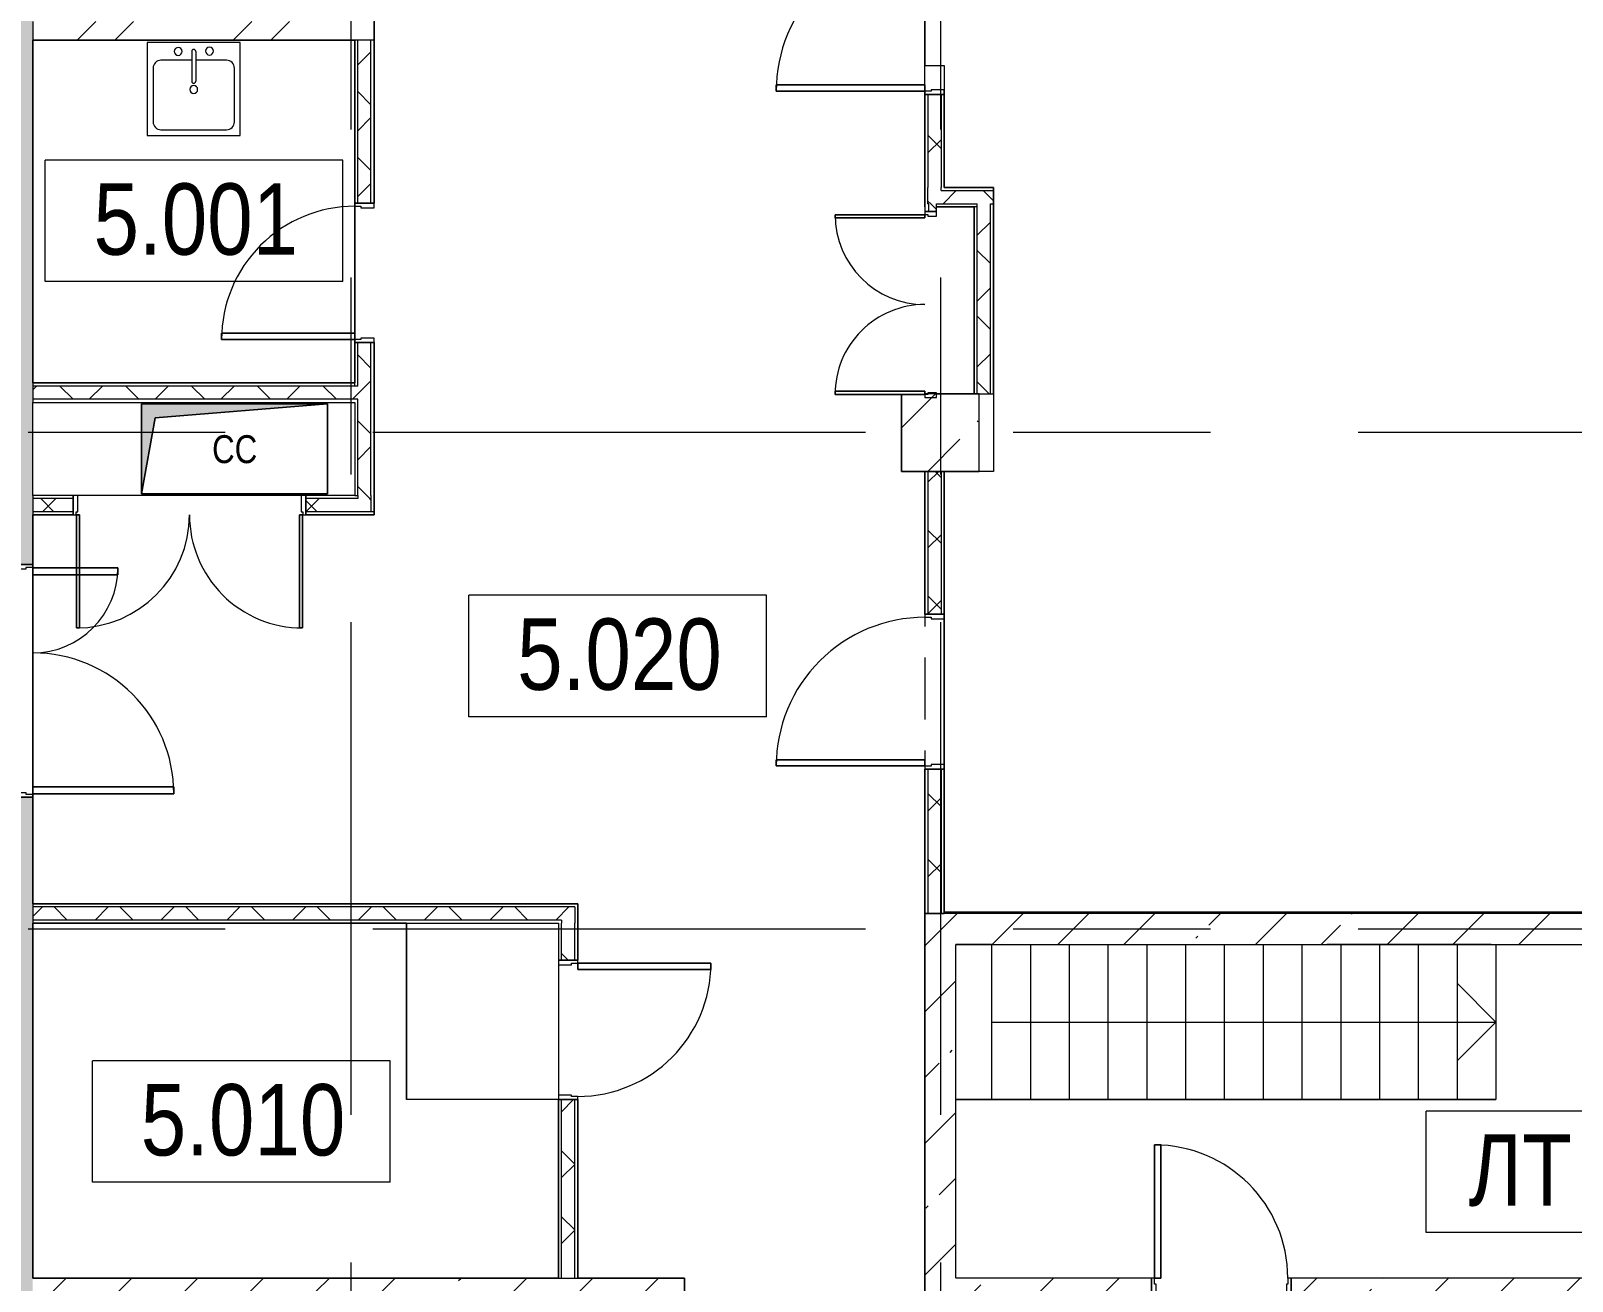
# Model space of a CAD drawing. Header units: millimetres. Extents: x 48966 to 155647, y -43515 to 26217.
# Drawn here: x 104469 to 114404, y 6247 to 14307 of the extents above; entities that cross this region are included whole.
import ezdxf

# ---------------------------------------------------------------- set-up
doc = ezdxf.new("R2010")
doc.units = ezdxf.units.MM
doc.linetypes.add('IMPORT-01 Штриховая _2 мм_', pattern=[600, 400, -200])
doc.linetypes.add('Осевые', pattern=[6350, 1270, -952.5, 3175, -952.5])
for name, color, linetype, lineweight in [('_Разделитель помещений_', 7, 'IMPORT-01 Штриховая _2 мм_', 9), ('Двери', 7, 'Continuous', 9), ('Каркас_Импост', 7, 'Continuous', 9), ('Контуры', 7, 'Continuous', 9), ('Линии подступенков-1', 7, 'Continuous', 9), ('Линии свеса', 7, 'Continuous', 9), ('Марки помещений', 7, 'Continuous', 9), ('Обобщенные модели', 7, 'Continuous', 9), ('Обобщенные модели-1', 7, 'Continuous', 18), ('Общие ребра', 7, 'Continuous', 9), ('Оси-2', 7, 'Осевые', 9), ('Пандус', 7, 'Continuous', 9), ('Панель', 7, 'Continuous', 9), ('Перекрытия', 7, 'Continuous', 9), ('Сантехнические приборы', 7, 'Continuous', 9), ('Стены-1', 7, 'Continuous', 18), ('Стрелки вверх', 7, 'Continuous', 9), ('Типовые аннотации', 7, 'Continuous', 9), ('Черная _1 сплошная', 7, 'Continuous', 9), ('Штриховка разреза-1', 7, 'Continuous', 9), ('Элементы узлов', 7, 'Continuous', 9), ('Элементы узлов-1', 7, 'Continuous', 5)]:
    doc.layers.add(name, color=color, linetype=linetype, lineweight=lineweight)
doc.styles.add('Arial', font='Arial.ttf', dxfattribs={"width": 0.8, "height": 180})
doc.styles.add('Arial Narrow_1', font='Arial Narrow.ttf', dxfattribs={"height": 460})
pattern_1 = [(45, (0, 0), (-212.132, 212.132), []), (135, (0, 0), (-212.132, -212.132), [])]
pattern_2 = [(45, (0, 0), (-424.264, 424.264), [600, -100, 20, -100]), (45, (0, 424), (-424.264, 424.264), [])]

# ---------------------------------------------------------------- blocks, each defined once
blk = doc.blocks.new('Обобщенные модели 2 - Обобщенные модели 2-1035725-План 5-го этажа на отм_ _12_600')
at = {"layer": 'Обобщенные модели'}
h = blk.add_hatch(dxfattribs=at)
h.set_pattern_fill('FP_1', color=256, style=0, pattern_type=2)
h.set_pattern_definition([(45, (0, 0), (168.3798, 617.3926), [793.75, -158.75, 6.706, -152.044])])
h.paths.add_polyline_path([(110081.6, 11467.1), (110581.6, 11467.1), (110581.6, 11967.1), (110231.6, 11967.1), (110231.6, 11963.3), (110081.6, 11963.3), (110081.6, 11674.5)], flags=0)
at = {"layer": 'Обобщенные модели-1'}
for p, q in [((110081.6, 11963.3), (110081.6, 11467.1)), ((110581.6, 11967.1), (110231.6, 11967.1)), ((110581.6, 11467.1), (110581.6, 11967.1)), ((110081.6, 11467.1), (110581.6, 11467.1))]:
    blk.add_line(p, q, dxfattribs=at)
blk = doc.blocks.new('Дверь - Двупольная_без ручек - ДТ1 21-15-6161257-План 5-го этажа на отм_ _12_600')
at = {"layer": 'Двери'}
for p, q in [((-709, 791.5), (-729, 791.5)), ((-729, 791.5), (-729, 62.5)), ((-709, 62.5), (-709, 791.5)), ((709, 62.5), (709, 791.5)), ((709, 791.5), (729, 791.5)), ((729, 791.5), (729, 62.5)), ((-729, 62.5), (-709, 62.5)), ((729, 62.5), (709, 62.5))]:
    blk.add_line(p, q, dxfattribs=at)
for centre, start, end in [((-729, 62.5), 360, 90), ((729, 62.5), 90, 180)]:
    blk.add_arc(centre, 729, start, end, dxfattribs=at)
at = {"layer": 'Каркас_Импост'}
for p, q in [((-730, 62.5), (-750, 62.5)), ((-750, 62.5), (-750, -62.5)), ((-730, 42.5), (-730, 62.5)), ((-720, 42.5), (-730, 42.5)), ((-720, -62.5), (-720, 42.5)), ((730, 42.5), (720, 42.5)), ((720, 42.5), (720, -62.5)), ((750, 62.5), (730, 62.5)), ((730, 62.5), (730, 42.5)), ((750, -62.5), (750, 62.5)), ((-750, -62.5), (-720, -62.5)), ((720, -62.5), (750, -62.5))]:
    blk.add_line(p, q, dxfattribs=at)
at = {"layer": 'Панель'}
for p, q in [((-729, 791.5), (-709, 791.5)), ((-729, 62.5), (-729, 791.5)), ((-709, 791.5), (-709, 62.5)), ((709, 791.5), (709, 62.5)), ((729, 791.5), (709, 791.5)), ((729, 62.5), (729, 791.5)), ((-709, 62.5), (-729, 62.5)), ((709, 62.5), (729, 62.5))]:
    blk.add_line(p, q, dxfattribs=at)
blk = doc.blocks.new('Дверь - Однопольная - ДВ11_21х9-6240646-План 5-го этажа на отм_ _12_600')
at = {"layer": 'Двери'}
for p, q in [((-389, 920.5), (-429, 920.5)), ((-429, 920.5), (-429, 62.5)), ((-389, 62.5), (-389, 920.5)), ((-429, 62.5), (-389, 62.5))]:
    blk.add_line(p, q, dxfattribs=at)
blk.add_arc((-429, 62.5), 858, 360, 90, dxfattribs=at)
at = {"layer": 'Каркас_Импост'}
for p, q in [((-430, 62.5), (-450, 62.5)), ((-450, 62.5), (-450, -62.5)), ((-430, 22.5), (-430, 62.5)), ((-420, 22.5), (-430, 22.5)), ((-420, -62.5), (-420, 22.5)), ((430, 22.5), (420, 22.5)), ((420, 22.5), (420, -62.5)), ((450, 62.5), (430, 62.5)), ((430, 62.5), (430, 22.5)), ((450, -62.5), (450, 62.5)), ((-450, -62.5), (-420, -62.5)), ((420, -62.5), (450, -62.5))]:
    blk.add_line(p, q, dxfattribs=at)
at = {"layer": 'Панель'}
for p, q in [((-429, 920.5), (-389, 920.5)), ((-429, 62.5), (-429, 920.5)), ((-389, 920.5), (-389, 62.5)), ((-389, 62.5), (-429, 62.5))]:
    blk.add_line(p, q, dxfattribs=at)
blk = doc.blocks.new('Дверь - Однопольная - ДВ14_21х9-6802601-План 5-го этажа на отм_ _12_600')
at = {"layer": 'Двери'}
for p, q in [((-389, 920.5), (-429, 920.5)), ((-429, 920.5), (-429, 62.5)), ((-389, 62.5), (-389, 920.5)), ((-429, 62.5), (-389, 62.5))]:
    blk.add_line(p, q, dxfattribs=at)
blk.add_arc((-429, 62.5), 858, 360, 90, dxfattribs=at)
at = {"layer": 'Каркас_Импост'}
for p, q in [((-430, 62.5), (-450, 62.5)), ((-450, 62.5), (-450, -62.5)), ((-430, 22.5), (-430, 62.5)), ((-420, 22.5), (-430, 22.5)), ((-420, -62.5), (-420, 22.5)), ((430, 22.5), (420, 22.5)), ((420, 22.5), (420, -62.5)), ((450, 62.5), (430, 62.5)), ((430, 62.5), (430, 22.5)), ((450, -62.5), (450, 62.5)), ((-450, -62.5), (-420, -62.5)), ((420, -62.5), (450, -62.5))]:
    blk.add_line(p, q, dxfattribs=at)
at = {"layer": 'Панель'}
for p, q in [((-429, 920.5), (-389, 920.5)), ((-429, 62.5), (-429, 920.5)), ((-389, 920.5), (-389, 62.5)), ((-389, 62.5), (-429, 62.5))]:
    blk.add_line(p, q, dxfattribs=at)
blk = doc.blocks.new('Дверь - Полуторная_001 - ДВ20__21-15-6256135-План 5-го этажа на отм_ _12_600')
at = {"layer": 'Двери'}
for p, q in [((-729, -150), (-684, -150)), ((-729, -1059), (-729, -150)), ((-684, -150), (-684, -1059)), ((729, -150), (684, -150)), ((684, -150), (684, -699)), ((729, -699), (729, -150)), ((684, -699), (729, -699)), ((-684, -1059), (-729, -1059))]:
    blk.add_line(p, q, dxfattribs=at)
for centre, radius, start, end in [((-729, -150), 909, 270, 0), ((729, -150), 549, 180, 270)]:
    blk.add_arc(centre, radius, start, end, dxfattribs=at)
at = {"layer": 'Каркас_Импост'}
for p, q in [((-750, 150), (-720, 150)), ((-750, -150), (-750, 150)), ((-720, 150), (-720, -105)), ((720, 150), (750, 150)), ((720, -105), (720, 150)), ((750, 150), (750, -150)), ((-730, -150), (-750, -150)), ((-730, -105), (-730, -150)), ((-720, -105), (-730, -105)), ((730, -105), (720, -105)), ((730, -150), (730, -105)), ((750, -150), (730, -150))]:
    blk.add_line(p, q, dxfattribs=at)
at = {"layer": 'Панель'}
for p, q in [((-684, -150), (-729, -150)), ((-729, -150), (-729, -1059)), ((-684, -1059), (-684, -150)), ((684, -150), (729, -150)), ((684, -699), (684, -150)), ((729, -150), (729, -699)), ((729, -699), (684, -699)), ((-729, -1059), (-684, -1059))]:
    blk.add_line(p, q, dxfattribs=at)
blk = doc.blocks.new('Дверь - Однопольная - ДВ2_21х9-6240739-План 5-го этажа на отм_ _12_600')
at = {"layer": 'Двери'}
for p, q in [((-389, 1008), (-429, 1008)), ((-429, 1008), (-429, 150)), ((-389, 150), (-389, 1008)), ((-429, 150), (-389, 150))]:
    blk.add_line(p, q, dxfattribs=at)
blk.add_arc((-429, 150), 858, 360, 90, dxfattribs=at)
at = {"layer": 'Каркас_Импост'}
for p, q in [((-430, 150), (-450, 150)), ((-450, 150), (-450, -150)), ((-430, 110), (-430, 150)), ((-420, 110), (-430, 110)), ((-420, -150), (-420, 110)), ((430, 110), (420, 110)), ((420, 110), (420, -150)), ((450, 150), (430, 150)), ((430, 150), (430, 110)), ((450, -150), (450, 150)), ((-450, -150), (-420, -150)), ((420, -150), (450, -150))]:
    blk.add_line(p, q, dxfattribs=at)
at = {"layer": 'Панель'}
for p, q in [((-429, 1008), (-389, 1008)), ((-429, 150), (-429, 1008)), ((-389, 1008), (-389, 150)), ((-389, 150), (-429, 150))]:
    blk.add_line(p, q, dxfattribs=at)
blk = doc.blocks.new('170_ОтверстиеПрямоугольноеВертикальное - 170_ОтверстиеПрямоугольноеВертикальное-5689270-План 5-го этажа на отм_ _12_600')
at = {"layer": 'Обобщенные модели'}
for p, q in [((-600, -290), (-600, 290)), ((-600, 290), (600, 290)), ((600, 290), (600, -290)), ((600, -290), (-600, -290))]:
    blk.add_line(p, q, dxfattribs=at)
blk = doc.blocks.new('Дверь - Однопольная - ДВ11_21х10-6240628-План 5-го этажа на отм_ _12_600')
at = {"layer": 'Двери'}
for p, q in [((-439, 1020.5), (-479, 1020.5)), ((-479, 1020.5), (-479, 62.5)), ((-439, 62.5), (-439, 1020.5)), ((-479, 62.5), (-439, 62.5))]:
    blk.add_line(p, q, dxfattribs=at)
blk.add_arc((-479, 62.5), 958, 360, 90, dxfattribs=at)
at = {"layer": 'Каркас_Импост'}
for p, q in [((-480, 62.5), (-500, 62.5)), ((-500, 62.5), (-500, -62.5)), ((-480, 22.5), (-480, 62.5)), ((-470, 22.5), (-480, 22.5)), ((-470, -62.5), (-470, 22.5)), ((480, 22.5), (470, 22.5)), ((470, 22.5), (470, -62.5)), ((500, 62.5), (480, 62.5)), ((480, 62.5), (480, 22.5)), ((500, -62.5), (500, 62.5)), ((-500, -62.5), (-470, -62.5)), ((470, -62.5), (500, -62.5))]:
    blk.add_line(p, q, dxfattribs=at)
at = {"layer": 'Панель'}
for p, q in [((-479, 1020.5), (-439, 1020.5)), ((-479, 62.5), (-479, 1020.5)), ((-439, 1020.5), (-439, 62.5)), ((-439, 62.5), (-479, 62.5))]:
    blk.add_line(p, q, dxfattribs=at)
blk = doc.blocks.new('Кухонная мойка-Островок - 600 x 600 мм-4969077-План 5-го этажа на отм_ _12_600')
at = {"layer": 'Сантехнические приборы'}
for p, q in [((315.7, 302.3), (-284.3, 302.3)), ((-284.3, 302.3), (-284.3, -297.7)), ((315.7, -297.7), (315.7, 302.3)), ((3, 245.2), (3, 53.1)), ((28.4, 245.2), (28.4, 53.1)), ((-246.2, 137.2), (-246.2, -208.8)), ((3, 188), (-195.4, 188)), ((226.8, 188), (28.4, 188)), ((277.6, -208.8), (277.6, 137.2)), ((-284.3, -297.7), (315.7, -297.7)), ((-195.4, -259.6), (226.8, -259.6))]:
    blk.add_line(p, q, dxfattribs=at)
for centre, radius, start, end in [((-84.3, 245.2), 25.4, 360, 180), ((-84.3, 245.2), 25.4, 180, 0), ((15.7, 245.2), 12.7, 360, 180), ((117.3, 247.3), 25.4, 360, 180), ((117.3, 247.3), 25.4, 180, 0), ((-195.4, 137.2), 50.8, 90, 180), ((226.8, 137.2), 50.8, 360, 90), ((15.7, 0), 25.4, 360, 180), ((15.7, 0), 25.4, 180, 0), ((15.7, 53.1), 12.7, 180, 0), ((-195.4, -208.8), 50.8, 180, 270), ((226.8, -208.8), 50.8, 270, 0)]:
    blk.add_arc(centre, radius, start, end, dxfattribs=at)
blk = doc.blocks.new('Дверь - Двупольная_без ручек - ДТ1 21-12-6242751-План 5-го этажа на отм_ _12_600')
at = {"layer": 'Двери'}
for p, q in [((-559, 616.5), (-579, 616.5)), ((-579, 616.5), (-579, 37.5)), ((-559, 37.5), (-559, 616.5)), ((559, 37.5), (559, 616.5)), ((559, 616.5), (579, 616.5)), ((579, 616.5), (579, 37.5)), ((-579, 37.5), (-559, 37.5)), ((579, 37.5), (559, 37.5))]:
    blk.add_line(p, q, dxfattribs=at)
for centre, start, end in [((-579, 37.5), 360, 90), ((579, 37.5), 90, 180)]:
    blk.add_arc(centre, 579, start, end, dxfattribs=at)
at = {"layer": 'Каркас_Импост'}
for p, q in [((-580, 37.5), (-600, 37.5)), ((-600, 37.5), (-600, -37.5)), ((-580, 17.5), (-580, 37.5)), ((-570, 17.5), (-580, 17.5)), ((-570, -37.5), (-570, 17.5)), ((580, 17.5), (570, 17.5)), ((570, 17.5), (570, -37.5)), ((600, 37.5), (580, 37.5)), ((580, 37.5), (580, 17.5)), ((600, -37.5), (600, 37.5)), ((-600, -37.5), (-570, -37.5)), ((570, -37.5), (600, -37.5))]:
    blk.add_line(p, q, dxfattribs=at)
at = {"layer": 'Панель'}
for p, q in [((-579, 616.5), (-559, 616.5)), ((-579, 37.5), (-579, 616.5)), ((-559, 616.5), (-559, 37.5)), ((559, 616.5), (559, 37.5)), ((579, 616.5), (559, 616.5)), ((579, 37.5), (579, 616.5)), ((-559, 37.5), (-579, 37.5)), ((559, 37.5), (579, 37.5))]:
    blk.add_line(p, q, dxfattribs=at)
blk = doc.blocks.new('Марка помещения_Р - Марка помещения-4575829-План 5-го этажа на отм_ _12_600')
at = {"layer": 'Марки помещений'}
for p, q in [((-4.79375, -1.95625), (-4.79375, 1.95625)), ((4.79375, 1.95625), (-4.79375, 1.95625)), ((4.79375, -1.95625), (4.79375, 1.95625)), ((4.79375, -1.95625), (-4.79375, -1.95625))]:
    blk.add_line(p, q, dxfattribs=at)

msp = doc.modelspace()

# ---------------------------------------------------------------- hatches: boundary and pattern name
at = {"layer": 'Штриховка разреза-1'}
h = msp.add_hatch(dxfattribs=at)
h.set_pattern_fill('FP_2', color=256, style=0, pattern_type=2)
h.set_pattern_definition(pattern_2)
h.paths.add_polyline_path([(104181.6, -31381.9), (104481.6, -31381.9), (104481.6, -30957.9), (104181.6, -30957.9), (104181.6, -31380.9)], flags=0)
h.paths.add_polyline_path([(104181.6, -29957.9), (104481.6, -29957.9), (104481.6, -21232.9), (104181.6, -21232.9), (104181.6, -29890.4)], flags=0)
h.paths.add_polyline_path([(104181.6, -19732.9), (104481.6, -19732.9), (104481.6, 9367.1), (104181.6, 9367.1), (104181.6, -18952.3)], flags=0)
h.paths.add_polyline_path([(104181.6, 10867.1), (104481.6, 10867.1), (104481.6, 23867.1), (104181.6, 23867.1), (104181.6, 11567.1)], flags=0)
h = msp.add_hatch(dxfattribs=at)
h.set_pattern_fill('FP_3', color=256, style=0, pattern_type=2)
h.set_pattern_definition(pattern_1)
h.paths.add_polyline_path([(110251.6, 13277.1), (110336.6, 13277.1), (110336.6, 13897.1), (110251.6, 13897.1), (110251.6, 13297.1)], flags=0)
h.paths.add_polyline_path([(110251.6, 14897.1), (110336.6, 14897.1), (110336.6, 15887.1), (110251.6, 15887.1), (110251.6, 14956)], flags=0)
h = msp.add_hatch(dxfattribs=at)
h.set_pattern_fill('FP_4', color=256, style=0, pattern_type=2)
h.set_pattern_definition([(45, (0, 0), (-502.8943, 502.8943), []), (45, (0, 762), (-502.8943, 502.8943), [])])
h.paths.add_polyline_path([(106681.6, 14246.6), (106681.6, 14366.6), (104481.6, 14366.6), (104481.6, 14246.6), (106661.6, 14246.6)], flags=0)
h = msp.add_hatch(dxfattribs=at)
h.set_pattern_fill('FP_3', color=256, style=0, pattern_type=2)
h.set_pattern_definition(pattern_1)
h.paths.add_polyline_path([(106661.6, 11291.6), (106661.6, 12296.6), (106576.6, 12296.6), (106576.6, 11291.6)], flags=0)
h.paths.add_polyline_path([(106661.6, 13196.6), (106661.6, 14246.6), (106576.6, 14246.6), (106576.6, 13196.6)], flags=0)
h = msp.add_hatch(dxfattribs=at)
h.set_pattern_fill('FP_3', color=256, style=0, pattern_type=2)
h.set_pattern_definition(pattern_1)
h.paths.add_polyline_path([(110674.6, 13192.1), (110674.6, 13277.1), (110251.6, 13277.1), (110251.6, 13192.1), (110654.6, 13192.1)], flags=0)
h = msp.add_hatch(dxfattribs=at)
h.set_pattern_fill('FP_3', color=256, style=0, pattern_type=2)
h.set_pattern_definition(pattern_1)
h.paths.add_polyline_path([(110306.6, 13142.3), (110306.6, 13192.1), (110256.6, 13192.1), (110256.6, 13142.3)], flags=0)
h = msp.add_hatch(dxfattribs=at)
h.set_pattern_fill('FP_3', color=256, style=0, pattern_type=2)
h.set_pattern_definition(pattern_1)
h.paths.add_polyline_path([(110654.6, 11967.1), (110654.6, 13192.1), (110569.6, 13192.1), (110569.6, 11967.1)], flags=0)
h = msp.add_hatch(dxfattribs=at)
h.set_pattern_fill('FP_3', color=256, style=0, pattern_type=2)
h.set_pattern_definition(pattern_1)
h.paths.add_polyline_path([(106556.6, 11931.6), (106576.6, 11931.6), (106576.6, 12016.6), (104481.6, 12016.6), (104481.6, 11931.6), (104895.4, 11931.6)], flags=0)
h = msp.add_hatch(dxfattribs=at)
h.set_pattern_fill('FP_3', color=256, style=0, pattern_type=2)
h.set_pattern_definition(pattern_1)
h.paths.add_polyline_path([(110336.6, 8617.1), (110336.6, 9547.2), (110251.6, 9547.2), (110251.6, 8617.1)], flags=0)
h.paths.add_polyline_path([(110336.6, 10547.2), (110336.6, 11467.1), (110251.6, 11467.1), (110251.6, 10547.2)], flags=0)
h = msp.add_hatch(dxfattribs=at)
h.set_pattern_fill('FP_3', color=256, style=0, pattern_type=2)
h.set_pattern_definition(pattern_1)
h.paths.add_polyline_path([(106241.6, 11206.6), (106661.6, 11206.6), (106661.6, 11291.6), (106241.6, 11291.6)], flags=0)
h.paths.add_polyline_path([(104481.6, 11206.6), (104741.6, 11206.6), (104741.6, 11291.6), (104481.6, 11291.6)], flags=0)
h = msp.add_hatch(dxfattribs=at)
h.set_pattern_fill('FP_3', color=256, style=0, pattern_type=2)
h.set_pattern_definition(pattern_1)
h.paths.add_polyline_path([(107889.6, 8575.1), (107974.6, 8575.1), (107974.6, 8660.1), (104481.6, 8660.1), (104481.6, 8575.1), (106561.3, 8575.1)], flags=0)
h = msp.add_hatch(dxfattribs=at)
h.set_pattern_fill('FP_3', color=256, style=0, pattern_type=2)
h.set_pattern_definition(pattern_1)
h.paths.add_polyline_path([(107889.6, 6267.1), (107974.6, 6267.1), (107974.6, 7417.1), (107889.6, 7417.1), (107889.6, 7299.3)], flags=0)
h.paths.add_polyline_path([(107974.6, 8317.1), (107974.6, 8575.1), (107889.6, 8575.1), (107889.6, 8317.1)], flags=0)
h = msp.add_hatch(dxfattribs=at)
h.set_pattern_fill('FP_2', color=256, style=0, pattern_type=2)
h.set_pattern_definition(pattern_2)
h.paths.add_polyline_path([(110431.6, 6267.1), (110431.6, 8617.1), (110231.6, 8617.1), (110231.6, 6267.1)], flags=0)
h = msp.add_hatch(dxfattribs=at)
h.set_pattern_fill('FP_2', color=256, style=0, pattern_type=2)
h.set_pattern_definition(pattern_2)
h.paths.add_polyline_path([(116229.6, 8417.1), (116431.6, 8417.1), (116429.6, 8617.1), (110431.6, 8617.1), (110431.6, 8417.1), (114890.6, 8417.1)], flags=0)
h = msp.add_hatch(dxfattribs=at)
h.set_pattern_fill('FP_2', color=256, style=0, pattern_type=2)
h.set_pattern_definition(pattern_2)
h.paths.add_polyline_path([(108381.6, 5967.1), (108681.6, 5967.1), (108681.6, 6267.1), (104481.6, 6267.1), (104481.6, 5967.1), (108227.2, 5967.1)], flags=0)
h = msp.add_hatch(dxfattribs=at)
h.set_pattern_fill('FP_2', color=256, style=0, pattern_type=2)
h.set_pattern_definition(pattern_2)
h.paths.add_polyline_path([(128217.5, 5967.1), (128781.6, 5967.1), (128781.6, 6267.1), (112591.6, 6267.1), (112591.6, 5967.1), (124885.8, 5967.1)], flags=0)
h.paths.add_polyline_path([(111558.9, 5967.1), (111691.6, 5967.1), (111691.6, 6267.1), (110231.6, 6267.1), (110231.6, 5967.1), (110481.6, 5967.1)], flags=0)
at = {"layer": 'Элементы узлов-1'}
msp.add_hatch(color=256, dxfattribs=at).paths.add_polyline_path([(105181.6, 11322.1), (105270.6, 11813.1), (106381.6, 11902.1), (105181.6, 11902.1), (105181.6, 11674.5)], flags=0)

# ---------------------------------------------------------------- linework, layer by layer
at = {"layer": '_Разделитель помещений_'}
for p, q in [((110231.6, 11467.1), (110231.6, 8517.1)), ((110231.6, 8517.1), (110231.6, -11713.4))]:
    msp.add_line(p, q, dxfattribs=at)
at = {"layer": 'Контуры'}
for p, q in [((110661.6, 8417.1), (110431.6, 8417.1)), ((110571.6, 8417.1), (110431.6, 8417.1)), ((110571.6, 8417.1), (112821.6, 8417.1)), ((110661.6, 8417.1), (110661.6, 7417.1)), ((110661.6, 8417.1), (113911.6, 8417.1)), ((113881.6, 8417.1), (112821.6, 8417.1)), ((113911.6, 8417.1), (113911.6, 7417.1)), ((110431.6, 7417.1), (110661.6, 7417.1)), ((110571.6, 7417.1), (112821.6, 7417.1)), ((110661.6, 7417.1), (113911.6, 7417.1))]:
    msp.add_line(p, q, dxfattribs=at)
at = {"layer": 'Линии подступенков-1'}
for p, q in [((110661.6, 8417.1), (110661.6, 7417.1)), ((110911.6, 8417.1), (110911.6, 7417.1)), ((111161.6, 8417.1), (111161.6, 7417.1)), ((111411.6, 8417.1), (111411.6, 7417.1)), ((111661.6, 8417.1), (111661.6, 7417.1)), ((111911.6, 8417.1), (111911.6, 7417.1)), ((112161.6, 8417.1), (112161.6, 7417.1)), ((112411.6, 8417.1), (112411.6, 7417.1)), ((112661.6, 8417.1), (112661.6, 7417.1)), ((112911.6, 8417.1), (112911.6, 7417.1)), ((113161.6, 8417.1), (113161.6, 7417.1)), ((113411.6, 8417.1), (113411.6, 7417.1)), ((113661.6, 8417.1), (113661.6, 7417.1))]:
    msp.add_line(p, q, dxfattribs=at)
at = {"layer": 'Линии свеса'}
for p, q in [((110911.6, 8417.1), (110911.6, 7417.1)), ((111161.6, 8417.1), (111161.6, 7417.1)), ((111411.6, 8417.1), (111411.6, 7417.1)), ((111661.6, 8417.1), (111661.6, 7417.1)), ((111911.6, 8417.1), (111911.6, 7417.1)), ((112161.6, 8417.1), (112161.6, 7417.1)), ((112411.6, 8417.1), (112411.6, 7417.1)), ((112661.6, 8417.1), (112661.6, 7417.1)), ((112911.6, 8417.1), (112911.6, 7417.1)), ((113161.6, 8417.1), (113161.6, 7417.1)), ((113411.6, 8417.1), (113411.6, 7417.1)), ((113661.6, 8417.1), (113661.6, 7417.1))]:
    msp.add_line(p, q, dxfattribs=at)
at = {"layer": 'Общие ребра'}
for p, q in [((104481.6, 14366.6), (104481.6, 14246.6)), ((106576.6, 14246.6), (106556.6, 14246.6)), ((106576.6, 13196.6), (106576.6, 14246.6)), ((106661.6, 14246.6), (106576.6, 14246.6)), ((106681.6, 14246.6), (106661.6, 14246.6)), ((106661.6, 13196.6), (106661.6, 14246.6)), ((106681.6, 13196.6), (106681.6, 14246.6)), ((110231.6, 13897.1), (110231.6, 13297.1)), ((110251.6, 13897.1), (110251.6, 13297.1)), ((110336.6, 13897.1), (110336.6, 13297.1)), ((110356.6, 13297.1), (110356.6, 13897.1)), ((110231.6, 13297.1), (110231.6, 13192.1)), ((110251.6, 13277.1), (110251.6, 13297.1)), ((110251.6, 13192.1), (110251.6, 13277.1)), ((110336.6, 13277.1), (110336.6, 13297.1)), ((110336.6, 13277.1), (110674.6, 13277.1)), ((110231.6, 13192.1), (110231.6, 13172.1)), ((110231.6, 13172.1), (110231.6, 13142.3)), ((110251.6, 13192.1), (110256.6, 13192.1)), ((110256.6, 13192.1), (110251.6, 13192.1)), ((110256.6, 13172.1), (110256.6, 13192.1)), ((110256.6, 13142.3), (110256.6, 13172.1)), ((110306.6, 13192.1), (110569.6, 13192.1)), ((110306.6, 13172.1), (110306.6, 13192.1)), ((110569.6, 13172.1), (110549.6, 13172.1)), ((110569.6, 13172.1), (110569.6, 13192.1)), ((110569.6, 11967.1), (110569.6, 13172.1)), ((110654.6, 13192.1), (110674.6, 13192.1)), ((110654.6, 13172.1), (110654.6, 13192.1)), ((110654.6, 11967.1), (110654.6, 13172.1)), ((106576.6, 12016.6), (106576.6, 12296.6)), ((106661.6, 11311.6), (106661.6, 12296.6)), ((106681.6, 11311.6), (106681.6, 12296.6)), ((104481.6, 12036.6), (104481.6, 12016.6)), ((106556.6, 12016.6), (106556.6, 12036.6)), ((106556.6, 12016.6), (104481.6, 12016.6)), ((104481.6, 12016.6), (104481.6, 11931.6)), ((106556.6, 11931.6), (104481.6, 11931.6)), ((104481.6, 11931.6), (104481.6, 11911.6)), ((106576.6, 12016.6), (106556.6, 12016.6)), ((106576.6, 11931.6), (106556.6, 11931.6)), ((106576.6, 11311.6), (106576.6, 11931.6)), ((110231.6, 11467.1), (110231.6, 10547.2)), ((110251.6, 11467.1), (110251.6, 10547.2)), ((110336.6, 11467.1), (110336.6, 10547.2)), ((110356.6, 10547.2), (110356.6, 11465.1)), ((104481.6, 11311.6), (104481.6, 11291.6)), ((104741.6, 11291.6), (104481.6, 11291.6)), ((104481.6, 11291.6), (104481.6, 11206.6)), ((106576.6, 11291.6), (106241.6, 11291.6)), ((106556.6, 11311.6), (106576.6, 11311.6)), ((106576.6, 11311.6), (106576.6, 11291.6)), ((106661.6, 11311.6), (106661.6, 11291.6)), ((106661.6, 11291.6), (106661.6, 11206.6)), ((106681.6, 11206.6), (106681.6, 11311.6)), ((104741.6, 11206.6), (104481.6, 11206.6)), ((104481.6, 11206.6), (104481.6, 11186.6)), ((104481.6, 10867.1), (104481.6, 11186.6)), ((104481.6, 11186.6), (104481.6, 10867.1)), ((104483.6, 11186.6), (104741.6, 11186.6)), ((106661.6, 11206.6), (106241.6, 11206.6)), ((106241.6, 11186.6), (106681.6, 11186.6)), ((106681.6, 11206.6), (106661.6, 11206.6)), ((106681.6, 11206.6), (106661.6, 11206.6)), ((110231.6, 9547.2), (110231.6, 8617.1)), ((110251.6, 9547.2), (110251.6, 8617.1)), ((110336.6, 9547.2), (110336.6, 8617.1)), ((110356.6, 8617.1), (110356.6, 9547.2)), ((104481.6, 8680.1), (104481.6, 9367.1)), ((104481.6, 9367.1), (104481.6, 8680.1)), ((104481.6, 8680.1), (104481.6, 8660.1)), ((107974.6, 8660.1), (104481.6, 8660.1)), ((104481.6, 8660.1), (104481.6, 8575.1)), ((107974.6, 8660.1), (107974.6, 8575.1)), ((107994.6, 8555.1), (107994.6, 8660.1)), ((107889.6, 8575.1), (104481.6, 8575.1)), ((104481.6, 8575.1), (104481.6, 8555.1)), ((107869.6, 8555.1), (107869.6, 8317.1)), ((107889.6, 8575.1), (107889.6, 8555.1)), ((107889.6, 8317.1), (107889.6, 8555.1)), ((107974.6, 8575.1), (107974.6, 8555.1)), ((107974.6, 8317.1), (107974.6, 8555.1)), ((107994.6, 8317.1), (107994.6, 8555.1)), ((110431.6, 8417.1), (116229.6, 8417.1)), ((110431.6, 6269.1), (110431.6, 8415.1)), ((107869.6, 7417.1), (107869.6, 6269.1)), ((107889.6, 6267.1), (107889.6, 7417.1)), ((107974.6, 6267.1), (107974.6, 7417.1)), ((107994.6, 6267.1), (107994.6, 7417.1)), ((107869.6, 6267.1), (107889.6, 6267.1)), ((107889.6, 6267.1), (107974.6, 6267.1)), ((107974.6, 6267.1), (107994.6, 6267.1)), ((110431.6, 6267.1), (110431.6, 6269.1)), ((111691.6, 6267.1), (110433.6, 6267.1)), ((116229.6, 6267.1), (112591.6, 6267.1))]:
    msp.add_line(p, q, dxfattribs=at)
at = {"layer": 'Оси-2'}
for p, q in [((106531.6, 25417.1), (106531.6, -41737.8)), ((110331.6, 25417.1), (110331.6, -41737.8)), ((150171.6, 11717.1), (50565.6, 11717.1)), ((150171.6, 8517.1), (50565.6, 8517.1))]:
    msp.add_line(p, q, dxfattribs=at)
at = {"layer": 'Пандус'}
for p, q in [((106890, 8555.1), (106890, 7417.1)), ((107870, 8287.2), (107870, 7447.1)), ((107870, 7417.1), (106890, 7417.1))]:
    msp.add_line(p, q, dxfattribs=at)
at = {"layer": 'Перекрытия'}
for p, q in [((110231.6, 13172.1), (110231.6, 15867.1)), ((106681.6, 15036.6), (106681.6, 13196.6)), ((110231.6, 15082.1), (110231.6, 14082.1)), ((106556.6, 14246.6), (104481.6, 14246.6)), ((104481.6, 14246.6), (104481.6, 12036.6)), ((106556.6, 12036.6), (106556.6, 14246.6)), ((110231.6, 14082.1), (110356.6, 14082.1)), ((110356.6, 14082.1), (110356.6, 13297.1)), ((110356.6, 13297.1), (110674.6, 13297.1)), ((110674.6, 13297.1), (110674.6, 11467.1)), ((106681.6, 13196.6), (106556.6, 13196.6)), ((106556.6, 13196.6), (106556.6, 12296.6)), ((110549.6, 13172.1), (110306.6, 13172.1)), ((110549.6, 11967.1), (110549.6, 13172.1)), ((106556.6, 12296.6), (106681.6, 12296.6)), ((106681.6, 12296.6), (106681.6, 11186.6)), ((104481.6, 12036.6), (106556.6, 12036.6)), ((110081.6, 11467.1), (110081.6, 11963.3)), ((110231.6, 11967.1), (110251.6, 11967.1)), ((110306.6, 11967.1), (110549.6, 11967.1)), ((110231.6, 11467.1), (110081.6, 11467.1)), ((110231.6, 10547.2), (110231.6, 11467.1)), ((110674.6, 11467.1), (110356.6, 11467.1)), ((110356.6, 11467.1), (110356.6, 8627.1)), ((106241.6, 11311.6), (104741.6, 11311.6)), ((104741.6, 11311.6), (104741.6, 11186.6)), ((106241.6, 11186.6), (106241.6, 11311.6)), ((104741.6, 11186.6), (104481.6, 11186.6)), ((104481.6, 11186.6), (104481.6, 8680.1)), ((106681.6, 11186.6), (106241.6, 11186.6)), ((104481.6, 10867.1), (104181.6, 10867.1)), ((104481.6, 9367.1), (104481.6, 10867.1)), ((110356.6, 10547.2), (110231.6, 10547.2)), ((110356.6, 9547.2), (110356.6, 10547.2)), ((110226.6, -8032.9), (110231.6, 9547.2)), ((110231.6, 9547.2), (110356.6, 9547.2)), ((104181.6, 9367.1), (104481.6, 9367.1)), ((104481.6, 8680.1), (107994.6, 8680.1)), ((107994.6, 8680.1), (107994.6, 8317.1)), ((106890, 8555.1), (104481.6, 8555.1)), ((104481.6, 8555.1), (104481.6, 6267.1)), ((106890, 7417.1), (106890, 8555.1)), ((110356.6, 8627.1), (116661.6, 8627.1)), ((110431.6, 8417.1), (113924.1, 8417.1)), ((110431.6, 7417.1), (110431.6, 8417.1)), ((107994.6, 8317.1), (107870, 8317.1)), ((107869.6, 7417.1), (106890, 7417.1)), ((107869.6, 6267.1), (107869.6, 7417.1)), ((107869.6, 7417.1), (107994.6, 7417.1)), ((107994.6, 7417.1), (107994.6, 6267.1)), ((104481.6, 6267.1), (107869.6, 6267.1)), ((107994.6, 6267.1), (108681.6, 6267.1)), ((108681.6, 6267.1), (108681.6, 2367.1))]:
    msp.add_line(p, q, dxfattribs=at)
at = {"layer": 'Стены-1'}
for p, q in [((106681.6, 14246.6), (106681.6, 14366.6)), ((104481.6, 14246.6), (106556.6, 14246.6)), ((104481.6, 12036.6), (104481.6, 14246.6)), ((104481.6, 14246.6), (104481.6, 12036.6)), ((104483.6, 14246.6), (104481.6, 14246.6)), ((104483.6, 12038.6), (104483.6, 14241.6)), ((106556.6, 14246.6), (106554.6, 14246.6)), ((106554.6, 14241.6), (106554.6, 12357.6)), ((106556.6, 14246.6), (106556.6, 13196.6)), ((106556.6, 12038.6), (106556.6, 14246.6)), ((110356.6, 13897.1), (110231.6, 13897.1)), ((110674.6, 13297.1), (110356.6, 13297.1)), ((110674.6, 13172.1), (110674.6, 13297.1)), ((106556.6, 13196.6), (106681.6, 13196.6)), ((110231.6, 13192.1), (110231.6, 13172.1)), ((110231.6, 13142.3), (110306.6, 13142.3)), ((110306.6, 13172.1), (110549.6, 13172.1)), ((110306.6, 13142.3), (110306.6, 13172.1)), ((110549.6, 13172.1), (110549.6, 11967.1)), ((110674.6, 11967.1), (110674.6, 13172.1)), ((106554.6, 12317.6), (106554.6, 12038.6)), ((106556.6, 12296.6), (106556.6, 12036.6)), ((106681.6, 12296.6), (106556.6, 12296.6)), ((106556.6, 12036.6), (104481.6, 12036.6)), ((104481.6, 12036.6), (104483.6, 12036.6)), ((110549.6, 11967.1), (110674.6, 11967.1)), ((104481.6, 11911.6), (106556.6, 11911.6)), ((104481.6, 11311.6), (104481.6, 11911.6)), ((106556.6, 11911.6), (106556.6, 11311.6)), ((110356.6, 11467.1), (110231.6, 11467.1)), ((110356.6, 11465.1), (110356.6, 11467.1)), ((104741.6, 11311.6), (104481.6, 11311.6)), ((104741.6, 11186.6), (104741.6, 11311.6)), ((106556.6, 11311.6), (106241.6, 11311.6)), ((106241.6, 11311.6), (106241.6, 11186.6)), ((104481.6, 11186.6), (104483.6, 11186.6)), ((104483.6, 11186.6), (104481.6, 11186.6)), ((104483.6, 10867.1), (104483.6, 11184.6)), ((106681.6, 11186.6), (106681.6, 11206.6)), ((104181.6, 10867.1), (104481.6, 10867.1)), ((104481.6, 10867.1), (104483.6, 10867.1)), ((110231.6, 10547.2), (110356.6, 10547.2)), ((110356.6, 9547.2), (110231.6, 9547.2)), ((104481.6, 9367.1), (104181.6, 9367.1)), ((104483.6, 9367.1), (104481.6, 9367.1)), ((104483.6, 8682.1), (104483.6, 9367.1)), ((107994.6, 8680.1), (104481.6, 8680.1)), ((104481.6, 8680.1), (104483.6, 8680.1)), ((107994.6, 8660.1), (107994.6, 8680.1)), ((104481.6, 8555.1), (107869.6, 8555.1)), ((104481.6, 6267.1), (104481.6, 8555.1)), ((104481.6, 8555.1), (104481.6, 6267.1)), ((104483.6, 8555.1), (104481.6, 8555.1)), ((104483.6, 6269.1), (104483.6, 8553.1)), ((110431.6, 8617.1), (110231.6, 8617.1)), ((110231.6, 8617.1), (110231.6, 6267.1)), ((110231.6, 8617.1), (110356.6, 8617.1)), ((116431.6, 8617.1), (110431.6, 8617.1)), ((107869.6, 8317.1), (107994.6, 8317.1)), ((107994.6, 7417.1), (107869.6, 7417.1)), ((107869.6, 6267.1), (104481.6, 6267.1)), ((104481.6, 6267.1), (104483.6, 6267.1)), ((107869.6, 6269.1), (107869.6, 6267.1)), ((108681.6, 6267.1), (107994.6, 6267.1)), ((108681.6, 5967.1), (108681.6, 6267.1)), ((110231.6, 6267.1), (110231.6, 5967.1)), ((111691.6, 5967.1), (111691.6, 6267.1)), ((112591.6, 6267.1), (112591.6, 5967.1))]:
    msp.add_line(p, q, dxfattribs=at)
at = {"layer": 'Стрелки вверх'}
for p, q in [((113911.6, 7917.1), (113661.6, 8167.1)), ((110661.6, 7917.1), (110911.6, 7917.1)), ((110911.6, 7917.1), (111161.6, 7917.1)), ((111161.6, 7917.1), (111411.6, 7917.1)), ((111411.6, 7917.1), (111661.6, 7917.1)), ((111661.6, 7917.1), (111911.6, 7917.1)), ((111911.6, 7917.1), (112161.6, 7917.1)), ((112161.6, 7917.1), (112411.6, 7917.1)), ((112411.6, 7917.1), (112661.6, 7917.1)), ((112661.6, 7917.1), (112911.6, 7917.1)), ((112911.6, 7917.1), (113161.6, 7917.1)), ((113161.6, 7917.1), (113411.6, 7917.1)), ((113411.6, 7917.1), (113661.6, 7917.1)), ((113661.6, 7917.1), (113911.6, 7917.1)), ((113911.6, 7917.1), (113661.6, 7667.1))]:
    msp.add_line(p, q, dxfattribs=at)
at = {"layer": 'Черная _1 сплошная'}
msp.add_line((113911.6, 7417.1), (110431.6, 7417.1), dxfattribs=at)
at = {"layer": 'Элементы узлов'}
for p, q in [((106381.6, 11902.1), (105181.6, 11902.1)), ((105181.6, 11902.1), (105181.6, 11322.1)), ((106381.6, 11902.1), (105270.6, 11813.1)), ((105270.6, 11813.1), (106381.6, 11902.1)), ((106381.6, 11322.1), (106381.6, 11902.1)), ((105270.6, 11813.1), (105181.6, 11322.1)), ((105181.6, 11322.1), (105270.6, 11813.1)), ((105181.6, 11322.1), (106381.6, 11322.1))]:
    msp.add_line(p, q, dxfattribs=at)

# ---------------------------------------------------------------- block references
at = {"layer": 'Двери'}
for name, p, rotation in [('Дверь - Однопольная - ДВ11_21х10-6240628-План 5-го этажа на отм_ _12_600', (110294.1, 14397.1), 90), ('Дверь - Однопольная - ДВ11_21х9-6240646-План 5-го этажа на отм_ _12_600', (106619.1, 12746.6), 90), ('Дверь - Двупольная_без ручек - ДТ1 21-12-6242751-План 5-го этажа на отм_ _12_600', (110269.1, 12542.3), 90), ('Дверь - Двупольная_без ручек - ДТ1 21-15-6161257-План 5-го этажа на отм_ _12_600', (105491.6, 11249.1), 180), ('Дверь - Полуторная_001 - ДВ20__21-15-6256135-План 5-го этажа на отм_ _12_600', (104331.6, 10117.1), 89.99999999999991), ('Дверь - Однопольная - ДВ11_21х10-6240628-План 5-го этажа на отм_ _12_600', (110294.1, 10047.2), 90), ('Дверь - Однопольная - ДВ14_21х9-6802601-План 5-го этажа на отм_ _12_600', (107932.1, 7867.1), 270)]:
    msp.add_blockref(name, p, dxfattribs=dict(at, rotation=rotation))
msp.add_blockref('Дверь - Однопольная - ДВ2_21х9-6240739-План 5-го этажа на отм_ _12_600', (112141.6, 6117.1), dxfattribs=at)
at = {"layer": 'Марки помещений', "xscale": 199.9999999999999, "yscale": 199.9999999999999, "zscale": 199.9999999999999}
for p in [(105521.4, 13081.4), (108251.8, 10276.8), (105825.5, 7275.5), (114422, 6951.5)]:
    msp.add_blockref('Марка помещения_Р - Марка помещения-4575829-План 5-го этажа на отм_ _12_600', p, dxfattribs=at)
at = {"layer": 'Обобщенные модели'}
msp.add_blockref('Обобщенные модели 2 - Обобщенные модели 2-1035725-План 5-го этажа на отм_ _12_600', (0, 0), dxfattribs=at)
at = {"layer": 'Сантехнические приборы'}
msp.add_blockref('Кухонная мойка-Островок - 600 x 600 мм-4969077-План 5-го этажа на отм_ _12_600', (105503.4, 13928.6), dxfattribs=at)
at = {"layer": 'Элементы узлов'}
msp.add_blockref('170_ОтверстиеПрямоугольноеВертикальное - 170_ОтверстиеПрямоугольноеВертикальное-5689270-План 5-го этажа на отм_ _12_600', (105781.6, 11612.1), dxfattribs=at)

# ---------------------------------------------------------------- texts
at = {"layer": 'Марки помещений', "char_height": 460, "attachment_point": 1, "style": 'Arial Narrow_1'}
for s, insert, width in [('5.001', (104873.5, 13323.3), 1587.341), ('5.020', (107603.9, 10518.7), 1587.341), ('5.010', (105177.7, 7517.3), 1587.341), ('ЛТ', (113735.1, 7193.4), 801.687)]:
    msp.add_mtext(s, dxfattribs=dict(at, insert=insert, width=width))
at = {"layer": 'Типовые аннотации', "insert": (105637.8, 11700.1), "char_height": 180, "width": 359.156, "attachment_point": 1, "style": 'Arial'}
msp.add_mtext('СС', dxfattribs=at)

doc.saveas('drawing.dxf')
